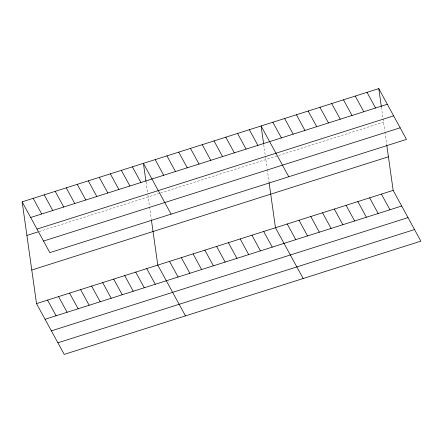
<?xml version="1.0" encoding="UTF-8"?>
<svg xmlns="http://www.w3.org/2000/svg" width="443" height="443" viewBox="0 0 443 443"><rect width="100%" height="100%" fill="white"/><g stroke="black" fill="none" stroke-linecap="round" stroke-linejoin="round"><path stroke-width="0.33" stroke-dasharray="2.21 1.66" d="M39.211 231.517L159.917 193.192M160.571 192.982L383.533 122.19M381.434 107.333L382.985 118.314M383.073 118.957L384.751 130.84M384.939 132.169L386.728 144.811M263.746 144.706L267.063 168.207M267.251 169.536L269.034 182.178M146.052 182.073L147.513 192.406M147.879 194.992L149.374 205.574M149.562 206.909L151.345 219.551"/><path stroke-width="0.66" d="M22.15 201.847L378.787 88.606L406.48 139.39L49.837 252.632L22.15 201.847L36.52 303.61L64.213 354.394L420.85 241.153L393.162 190.368L386.822 145.476M30.683 217.502L387.326 104.26M37.007 229.097L393.644 115.856M26.896 235.427L37.915 231.927M43.519 241.042L400.156 127.8M31.78 270.025L388.417 156.783M36.52 303.61L393.162 190.368M45.059 319.265L401.696 206.023M51.377 330.855L408.02 217.613M57.889 342.799L414.532 229.557M367.02 92.343L375.553 107.998M355.253 96.081L363.786 111.736M343.48 99.819L352.019 115.473M381.39 194.106L389.929 209.76M331.713 103.557L340.246 119.211M369.623 197.838L378.156 213.493M319.946 107.295L328.479 122.949M357.855 201.576L366.389 217.231M308.173 111.027L316.712 126.681M346.083 205.314L354.621 220.968M296.406 114.765L304.939 130.419M334.315 209.052L342.849 224.706M284.639 118.502L293.172 134.157M322.548 212.79L331.082 228.444M272.866 122.24L281.405 137.895M310.776 216.527L319.314 232.182M288.786 176.763L261.099 125.978L263.651 144.058M299.008 220.26L307.542 235.92M249.331 129.716L257.865 145.37M287.241 223.997L295.774 239.652M237.559 133.448L246.098 149.108M303.162 278.52L275.468 227.735L269.128 182.843M225.792 137.186L234.325 152.841M263.701 231.473L272.235 247.128M214.024 140.924L222.558 156.578M251.934 235.211L260.467 250.865M202.252 144.662L210.79 160.316M240.161 238.949L248.7 254.603M190.484 148.399L199.018 164.054M228.394 242.686L236.927 258.341M178.712 152.137L187.251 167.792M216.627 246.419L225.16 262.073M166.945 155.875L175.483 171.53M204.854 250.157L213.393 265.811M155.177 159.607L163.711 175.262M193.087 253.894L201.62 269.549M171.098 214.13L143.405 163.345L145.963 181.431M132.385 166.845L140.918 182.499M181.32 257.632L189.853 273.287M121.36 170.345L129.893 186.005M169.547 261.37L178.086 277.025M110.335 173.844L118.874 189.504M185.467 315.892L157.78 265.108L151.44 220.215M99.315 177.35L107.848 193.004M146.755 268.608L155.294 284.262M88.29 180.849L96.823 196.504M135.735 272.107L144.268 287.762M77.265 184.349L85.804 200.003M124.71 275.607L133.243 291.261M66.245 187.849L74.778 203.503M113.685 279.107L122.224 294.761M55.22 191.348L63.753 207.003M102.665 282.606L111.199 298.261M44.195 194.848L52.734 210.503M91.64 286.106L100.173 301.761M33.175 198.348L41.708 214.002M80.615 289.606L89.154 305.26M69.59 293.105L78.129 308.76M58.57 296.605L67.103 312.265M47.545 300.11L56.084 315.765M378.787 88.606L381.34 106.691"/></g></svg>
